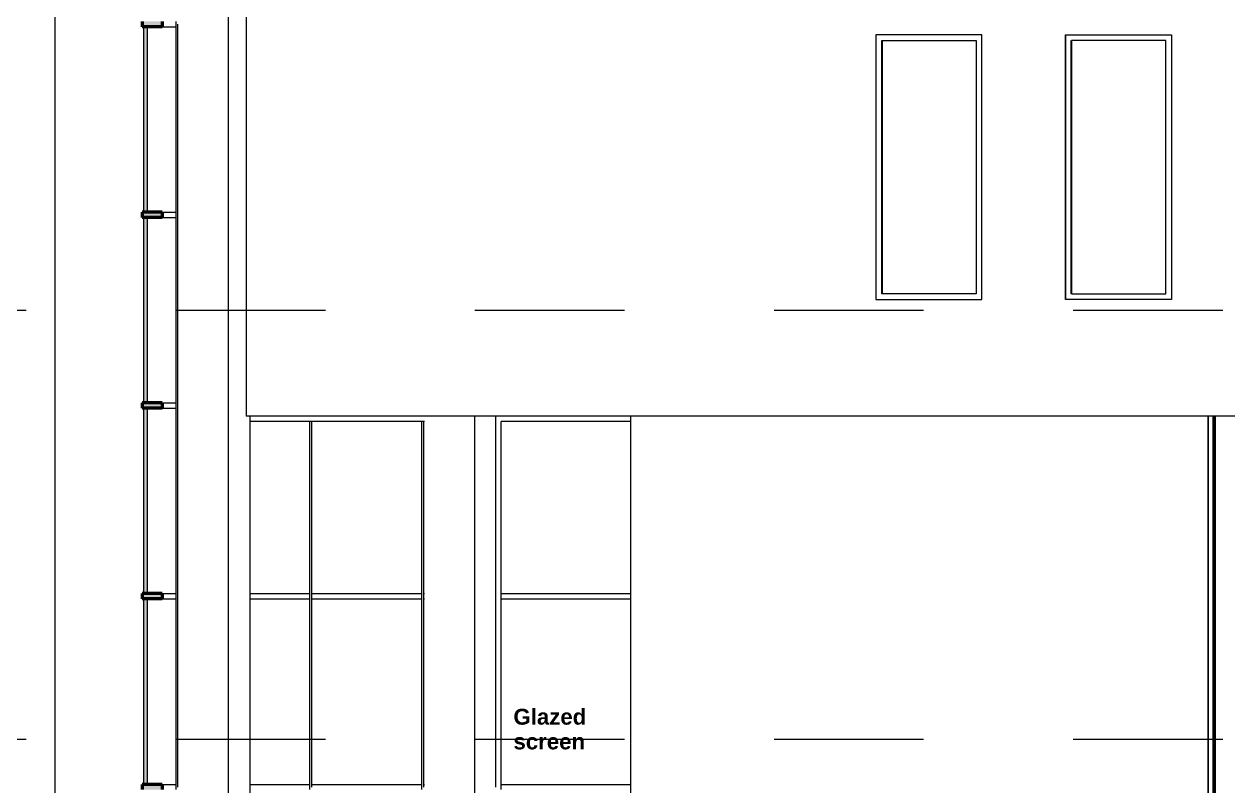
# Model space of a CAD drawing. Header units: millimetres. Extents: x -46169 to 174149, y -86316 to 18123.
# Drawn here: x 106818 to 118175, y -80848 to -73658 of the extents above; entities that cross this region are included whole.
import ezdxf

# ---------------------------------------------------------------- set-up
doc = ezdxf.new("R2010")
doc.units = ezdxf.units.MM
doc.header["$MEASUREMENT"] = 0
doc.linetypes.add('Dashed', pattern=[2822.222233, 1411.111116, -1411.111116])
doc.linetypes.add('Wipeout_Contour', pattern=[1000, 0, -1000])
for name, color, linetype, lineweight in [('A04_A04_1_0_Pen_No__7', 7, 'Continuous', 35), ('A04_A04_1_New_A-15-M_Column_Pen_No__88', 8, 'Continuous', 20), ('A04_A04_1_New_A-25-M_Curtain_Wall_Pen_No__1', 7, 'Continuous', 13), ('A04_A04_1_New_A-25-M_Curtain_Wall_Pen_No__87', 8, 'Continuous', 20), ('A04_A04_1_New_A-25-M_Wall_Ext_Pen_No__3', 7, 'Continuous', 18), ('A04_A04_1_New_A-25-M_Wall_Ext_Pen_No__87', 8, 'Continuous', 20), ('A04_A04_1_New_A-25-M_Wall_Int_Pen_No__87', 8, 'Continuous', 20)]:
    doc.layers.add(name, color=color, linetype=linetype, lineweight=lineweight)
for name, color, linetype, lineweight, true_color in [('A04_A04_1_A-35-M_FFE_Sanitary_Pen_No__105', 7, 'Continuous', 15, 0xa6a6a6), ('A04_A04_1_New_A-15-M_Column_Pen_No__28', 7, 'Continuous', 50, 0x2a2a2a), ('A04_A04_1_New_A-25-M_Curtain_Wall_Pen_No__144', 7, 'Continuous', 0, 0xc8c8c8), ('A04_A04_1_New_A-25-M_Curtain_Wall_Pen_No__165', 7, 'Continuous', 0, 0x006060), ('A04_A04_1_New_A-25-M_Curtain_Wall_Pen_No__27', 7, 'Continuous', 50, 0x2a2a2a), ('A04_A04_1_New_A-25-M_Wall_Ext_Pen_No__43', 7, 'Continuous', 30, 0x444444)]:
    doc.layers.add(name, color=color, linetype=linetype, lineweight=lineweight, true_color=true_color)
for name, color, linetype in [('A04_A04_1_New_A-15-M_Column', 7, 'Continuous'), ('A04_A04_1_New_A-25-M_Curtain_Wall', 7, 'Continuous'), ('A04_A04_1_New_A-25-M_Wall_Ext', 7, 'Continuous'), ('A04_A04_1_New_A-25-M_Wall_Int', 7, 'Continuous')]:
    doc.layers.add(name, color=color, linetype=linetype)
doc.styles.add('GENERATED_STYLE_3', font='')
doc.styles.get('GENERATED_STYLE_3').set_extended_font_data('Arial', bold=True)

msp = doc.modelspace()

# ---------------------------------------------------------------- wipeouts: each hides what was drawn before it
at = {"color": 254, "linetype": 'Wipeout_Contour', "lineweight": 0, "ltscale": 572568.32678}
msp.add_wipeout([(118044, -84458), (118049, -84458), (118049, -77358), (118044, -77358)], dxfattribs=at).dxf.layer = 'A04_A04_1_New_A-15-M_Column'
at = {"color": 254, "linetype": 'Wipeout_Contour', "lineweight": 0, "ltscale": 572941.268339}
msp.add_wipeout([(118141, -84458), (118178, -84458), (118178, -77358), (118141, -77358)], dxfattribs=at).dxf.layer = 'A04_A04_1_New_A-15-M_Column'
at = {"color": 254, "linetype": 'Wipeout_Contour', "lineweight": 0, "ltscale": 654659.098895}
msp.add_wipeout([(108252, -73658), (108268, -73658), (108268, -73627), (108263, -73627), (108252, -73627)], dxfattribs=at).dxf.layer = 'A04_A04_1_New_A-25-M_Curtain_Wall'
at = {"color": 254, "linetype": 'Wipeout_Contour', "lineweight": 0, "ltscale": 535471.960141}
msp.add_wipeout([(109523, -77358), (108949, -77358), (108949, -77408), (109523, -77408)], dxfattribs=at).dxf.layer = 'A04_A04_1_New_A-25-M_Curtain_Wall'
at = {"color": 254, "linetype": 'Wipeout_Contour', "lineweight": 0, "ltscale": 543609.065156}
msp.add_wipeout([(109513, -80833), (108949, -80833), (108949, -80883), (109513, -80883)], dxfattribs=at).dxf.layer = 'A04_A04_1_New_A-25-M_Curtain_Wall'
at = {"color": 254, "linetype": 'Wipeout_Contour', "lineweight": 0, "ltscale": 548724.102513}
msp.add_wipeout([(114853, -76258), (114854, -76258), (114854, -73758), (114853, -73758)], dxfattribs=at).dxf.layer = 'A04_A04_1_New_A-25-M_Wall_Ext'
at = {"color": 254, "linetype": 'Wipeout_Contour', "lineweight": 0, "ltscale": 551983.75986}
msp.add_wipeout([(115853, -73813), (115799, -73813), (115799, -76203), (115853, -76203)], dxfattribs=at).dxf.layer = 'A04_A04_1_New_A-25-M_Wall_Ext'
at = {"color": 254, "linetype": 'Wipeout_Contour', "lineweight": 0, "ltscale": 554734.96777}
msp.add_wipeout([(116645, -73758), (116644, -73758), (116644, -76258), (116645, -76258)], dxfattribs=at).dxf.layer = 'A04_A04_1_New_A-25-M_Wall_Ext'
at = {"color": 254, "linetype": 'Wipeout_Contour', "lineweight": 0, "ltscale": 558009.430137}
msp.add_wipeout([(117644, -73813), (117590, -73813), (117590, -76203), (117644, -76203)], dxfattribs=at).dxf.layer = 'A04_A04_1_New_A-25-M_Wall_Ext'

# ---------------------------------------------------------------- next in the draw order: wipeouts: each hides what was drawn before it
at = {"color": 254, "linetype": 'Wipeout_Contour', "lineweight": 0, "ltscale": 572407.367885}
msp.add_wipeout([(117992, -84458), (118003, -84458), (118003, -77358), (117992, -77358)], dxfattribs=at).dxf.layer = 'A04_A04_1_New_A-15-M_Column'
at = {"color": 254, "linetype": 'Wipeout_Contour', "lineweight": 0, "ltscale": 572822.842729}
msp.add_wipeout([(118106, -84458), (118141, -84458), (118141, -77358), (118106, -77358)], dxfattribs=at).dxf.layer = 'A04_A04_1_New_A-15-M_Column'
at = {"color": 254, "linetype": 'Wipeout_Contour', "lineweight": 0, "ltscale": 523523.957088}
msp.add_wipeout([(108121, -73633), (108121, -73683), (108252, -73683), (108252, -73633)], dxfattribs=at).dxf.layer = 'A04_A04_1_New_A-25-M_Curtain_Wall'
at = {"color": 254, "linetype": 'Wipeout_Contour', "lineweight": 0, "ltscale": 546251.556131}
msp.add_wipeout([(110570, -80833), (109533, -80833), (109533, -80883), (110570, -80883)], dxfattribs=at).dxf.layer = 'A04_A04_1_New_A-25-M_Curtain_Wall'
at = {"color": 254, "linetype": 'Wipeout_Contour', "lineweight": 0, "ltscale": 548816.522375}
msp.add_wipeout([(114909, -73813), (114854, -73813), (114854, -76203), (114909, -76203)], dxfattribs=at).dxf.layer = 'A04_A04_1_New_A-25-M_Wall_Ext'
at = {"color": 254, "linetype": 'Wipeout_Contour', "lineweight": 0, "ltscale": 554827.81987}
msp.add_wipeout([(116700, -76203), (116700, -73813), (116645, -73813), (116645, -76203)], dxfattribs=at).dxf.layer = 'A04_A04_1_New_A-25-M_Wall_Ext'

# ---------------------------------------------------------------- next in the draw order: hatches: boundary and pattern name
at = {"layer": 'A04_A04_1_New_A-25-M_Curtain_Wall_Pen_No__144', "linetype": 'Continuous'}
msp.add_hatch(color=256, dxfattribs=at).paths.add_polyline_path([(108121, -73633), (107931, -73633), (107931, -73683), (108121, -73683)])

# ---------------------------------------------------------------- next in the draw order: wipeouts: each hides what was drawn before it
at = {"color": 254, "linetype": 'Wipeout_Contour', "lineweight": 0, "ltscale": 572382.112063}
msp.add_wipeout([(117988, -84458), (117992, -84458), (117992, -77358), (117988, -77358)], dxfattribs=at).dxf.layer = 'A04_A04_1_New_A-15-M_Column'
at = {"color": 254, "linetype": 'Wipeout_Contour', "lineweight": 0, "ltscale": 572710.937905}
msp.add_wipeout([(118073, -84458), (118106, -84458), (118106, -77358), (118073, -77358)], dxfattribs=at).dxf.layer = 'A04_A04_1_New_A-15-M_Column'
at = {"color": 254, "linetype": 'Wipeout_Contour', "lineweight": 0, "ltscale": 542177.006303}
msp.add_wipeout([(109380, -79083), (109380, -80833), (109513, -80833), (109513, -79083)], dxfattribs=at).dxf.layer = 'A04_A04_1_New_A-25-M_Curtain_Wall'
at = {"color": 254, "linetype": 'Wipeout_Contour', "lineweight": 0, "ltscale": 545598.760142}
msp.add_wipeout([(110438, -79083), (110438, -80833), (110570, -80833), (110570, -79083)], dxfattribs=at).dxf.layer = 'A04_A04_1_New_A-25-M_Curtain_Wall'
at = {"color": 254, "linetype": 'Wipeout_Contour', "lineweight": 0, "ltscale": 821632.585887}
msp.add_wipeout([(115853, -73758), (114854, -73758), (114854, -73813), (114909, -73813), (115799, -73813), (115853, -73813)], dxfattribs=at).dxf.layer = 'A04_A04_1_New_A-25-M_Wall_Ext'
at = {"color": 254, "linetype": 'Wipeout_Contour', "lineweight": 0, "ltscale": 830703.226217}
msp.add_wipeout([(116645, -73758), (116645, -73813), (116700, -73813), (117590, -73813), (117644, -73813), (117644, -73758)], dxfattribs=at).dxf.layer = 'A04_A04_1_New_A-25-M_Wall_Ext'
at = {"color": 254, "linetype": 'Wipeout_Contour', "lineweight": 0, "ltscale": 829568.443236}
msp.add_wipeout([(114854, -76258), (115853, -76258), (115853, -76203), (115799, -76203), (114909, -76203), (114854, -76203)], dxfattribs=at).dxf.layer = 'A04_A04_1_New_A-25-M_Wall_Ext'
at = {"color": 254, "linetype": 'Wipeout_Contour', "lineweight": 0, "ltscale": 838553.245033}
msp.add_wipeout([(116645, -76203), (116645, -76258), (117644, -76258), (117644, -76203), (117590, -76203), (116700, -76203)], dxfattribs=at).dxf.layer = 'A04_A04_1_New_A-25-M_Wall_Ext'

# ---------------------------------------------------------------- next in the draw order: wipeouts: each hides what was drawn before it
at = {"color": 254, "linetype": 'Wipeout_Contour', "lineweight": 0, "ltscale": 572617.135257}
msp.add_wipeout([(118049, -84458), (118073, -84458), (118073, -77358), (118049, -77358)], dxfattribs=at).dxf.layer = 'A04_A04_1_New_A-15-M_Column'
at = {"color": 254, "linetype": 'Wipeout_Contour', "lineweight": 0, "ltscale": 656501.354832}
msp.add_wipeout([(108125, -75433), (108252, -75433), (108252, -73683), (108227, -73683), (108125, -73683)], dxfattribs=at).dxf.layer = 'A04_A04_1_New_A-25-M_Curtain_Wall'
at = {"color": 254, "linetype": 'Wipeout_Contour', "lineweight": 0, "ltscale": 542424.292689}
msp.add_wipeout([(109533, -80858), (109533, -79058), (109513, -79058), (109513, -80858)], dxfattribs=at).dxf.layer = 'A04_A04_1_New_A-25-M_Curtain_Wall'
at = {"color": 254, "linetype": 'Wipeout_Contour', "lineweight": 0, "ltscale": 545846.868821}
msp.add_wipeout([(110590, -80858), (110590, -79058), (110570, -79058), (110570, -80858)], dxfattribs=at).dxf.layer = 'A04_A04_1_New_A-25-M_Curtain_Wall'
at = {"color": 254, "linetype": 'Wipeout_Contour', "lineweight": 0, "ltscale": 550400.964506}
msp.add_wipeout([(114909, -76203), (115799, -76203), (115799, -73813), (114909, -73813)], dxfattribs=at).dxf.layer = 'A04_A04_1_New_A-25-M_Wall_Ext'
at = {"color": 254, "linetype": 'Wipeout_Contour', "lineweight": 0, "ltscale": 556419.45614}
msp.add_wipeout([(116700, -76203), (117590, -76203), (117590, -73813), (116700, -73813)], dxfattribs=at).dxf.layer = 'A04_A04_1_New_A-25-M_Wall_Ext'

# ---------------------------------------------------------------- next in the draw order: linework, layer by layer
at = {"layer": 'A04_A04_1_New_A-25-M_Wall_Ext_Pen_No__3', "linetype": 'Continuous'}
for p, q in [((114854, -73758), (114854, -73813)), ((114854, -73813), (114854, -76203)), ((114909, -76203), (114909, -73813)), ((114909, -73813), (115799, -73813)), ((115799, -73813), (115799, -76203)), ((116645, -73813), (116645, -73758)), ((116645, -76203), (116645, -73813)), ((116700, -73813), (116700, -76203)), ((117590, -73813), (116700, -73813)), ((117590, -76203), (117590, -73813)), ((114854, -76203), (114854, -76258)), ((115799, -76203), (114909, -76203)), ((116645, -76258), (116645, -76203)), ((116700, -76203), (117590, -76203))]:
    msp.add_line(p, q, dxfattribs=at)
at = {"layer": 'A04_A04_1_New_A-25-M_Wall_Ext_Pen_No__43', "linetype": 'Continuous'}
for p, q in [((114909, -73813), (114909, -76203)), ((116700, -76203), (116700, -73813))]:
    msp.add_line(p, q, dxfattribs=at)
at = {"layer": 'A04_A04_1_New_A-25-M_Wall_Ext_Pen_No__87', "linetype": 'Continuous'}
for p, q in [((114853, -73758), (114853, -76258)), ((115853, -73758), (114853, -73758)), ((115853, -76258), (115853, -73758)), ((116644, -76258), (116644, -73758)), ((116644, -73758), (117644, -73758)), ((117644, -73758), (117644, -76258)), ((114853, -76258), (115853, -76258)), ((117644, -76258), (116644, -76258))]:
    msp.add_line(p, q, dxfattribs=at)

# ---------------------------------------------------------------- next in the draw order: wipeouts: each hides what was drawn before it
at = {"color": 254, "linetype": 'Wipeout_Contour', "lineweight": 0, "ltscale": 572521.979736}
msp.add_wipeout([(118021, -84458), (118044, -84458), (118044, -77358), (118021, -77358)], dxfattribs=at).dxf.layer = 'A04_A04_1_New_A-15-M_Column'
at = {"color": 254, "linetype": 'Wipeout_Contour', "lineweight": 0, "ltscale": 525809.335028}
msp.add_wipeout([(108268, -75458), (108268, -73658), (108252, -73658), (108252, -75458)], dxfattribs=at).dxf.layer = 'A04_A04_1_New_A-25-M_Curtain_Wall'
at = {"color": 254, "linetype": 'Wipeout_Contour', "lineweight": 0, "ltscale": 539356.307736}
msp.add_wipeout([(109513, -79033), (108949, -79033), (108949, -79083), (109513, -79083)], dxfattribs=at).dxf.layer = 'A04_A04_1_New_A-25-M_Curtain_Wall'
at = {"color": 254, "linetype": 'Wipeout_Contour', "lineweight": 0, "ltscale": 547998.465752}
msp.add_wipeout([(110590, -80883), (110596, -80883), (110596, -80833), (110590, -80833)], dxfattribs=at).dxf.layer = 'A04_A04_1_New_A-25-M_Curtain_Wall'

# ---------------------------------------------------------------- next in the draw order: wipeouts: each hides what was drawn before it
at = {"color": 254, "linetype": 'Wipeout_Contour', "lineweight": 0, "ltscale": 572455.096353}
msp.add_wipeout([(118003, -84458), (118021, -84458), (118021, -77358), (118003, -77358)], dxfattribs=at).dxf.layer = 'A04_A04_1_New_A-15-M_Column'
at = {"color": 254, "linetype": 'Wipeout_Contour', "lineweight": 0, "ltscale": 527609.58131}
msp.add_wipeout([(108121, -75433), (108121, -75483), (108252, -75483), (108252, -75433)], dxfattribs=at).dxf.layer = 'A04_A04_1_New_A-25-M_Curtain_Wall'
at = {"color": 254, "linetype": 'Wipeout_Contour', "lineweight": 0, "ltscale": 542019.504071}
msp.add_wipeout([(109533, -79083), (110570, -79083), (110570, -79033), (109533, -79033)], dxfattribs=at).dxf.layer = 'A04_A04_1_New_A-25-M_Curtain_Wall'
at = {"color": 254, "linetype": 'Wipeout_Contour', "lineweight": 0, "ltscale": 541267.9408}
msp.add_wipeout([(109380, -79083), (108949, -79083), (108949, -80833), (109380, -80833)], dxfattribs=at).dxf.layer = 'A04_A04_1_New_A-25-M_Curtain_Wall'

# ---------------------------------------------------------------- next in the draw order: hatches: boundary and pattern name
at = {"layer": 'A04_A04_1_New_A-25-M_Curtain_Wall_Pen_No__144', "linetype": 'Continuous'}
msp.add_hatch(color=256, dxfattribs=at).paths.add_polyline_path([(108121, -75433), (107931, -75433), (107931, -75483), (108121, -75483)])

# ---------------------------------------------------------------- next in the draw order: wipeouts: each hides what was drawn before it
at = {"color": 254, "linetype": 'Wipeout_Contour', "lineweight": 0, "ltscale": 543920.070674}
msp.add_wipeout([(109533, -80833), (110438, -80833), (110438, -79083), (109533, -79083)], dxfattribs=at).dxf.layer = 'A04_A04_1_New_A-25-M_Curtain_Wall'

# ---------------------------------------------------------------- next in the draw order: linework, layer by layer
at = {"layer": 'A04_A04_1_New_A-25-M_Curtain_Wall_Pen_No__87', "linetype": 'Continuous'}
msp.add_line((109513, -80883), (109513, -80833), dxfattribs=at)

# ---------------------------------------------------------------- next in the draw order: wipeouts: each hides what was drawn before it
at = {"color": 254, "linetype": 'Wipeout_Contour', "lineweight": 0, "ltscale": 661641.361619}
msp.add_wipeout([(108125, -77233), (108252, -77233), (108252, -75483), (108227, -75483), (108125, -75483)], dxfattribs=at).dxf.layer = 'A04_A04_1_New_A-25-M_Curtain_Wall'
at = {"color": 254, "linetype": 'Wipeout_Contour', "lineweight": 0, "ltscale": 538105.520876}
msp.add_wipeout([(109380, -77408), (109380, -79033), (109513, -79033), (109513, -77408)], dxfattribs=at).dxf.layer = 'A04_A04_1_New_A-25-M_Curtain_Wall'

# ---------------------------------------------------------------- next in the draw order: wipeouts: each hides what was drawn before it
at = {"color": 254, "linetype": 'Wipeout_Contour', "lineweight": 0, "ltscale": 529926.123937}
msp.add_wipeout([(108268, -77258), (108268, -75458), (108252, -75458), (108252, -77258)], dxfattribs=at).dxf.layer = 'A04_A04_1_New_A-25-M_Curtain_Wall'
at = {"color": 254, "linetype": 'Wipeout_Contour', "lineweight": 0, "ltscale": 537189.5616}
msp.add_wipeout([(109380, -77408), (108949, -77408), (108949, -79033), (109380, -79033)], dxfattribs=at).dxf.layer = 'A04_A04_1_New_A-25-M_Curtain_Wall'
at = {"color": 254, "linetype": 'Wipeout_Contour', "lineweight": 0, "ltscale": 538383.50862}
msp.add_wipeout([(109533, -79058), (109533, -77408), (109513, -77408), (109513, -79058)], dxfattribs=at).dxf.layer = 'A04_A04_1_New_A-25-M_Curtain_Wall'

# ---------------------------------------------------------------- next in the draw order: wipeouts: each hides what was drawn before it
at = {"color": 254, "linetype": 'Wipeout_Contour', "lineweight": 0, "ltscale": 531761.30635}
msp.add_wipeout([(108121, -77283), (108252, -77283), (108252, -77233), (108121, -77233)], dxfattribs=at).dxf.layer = 'A04_A04_1_New_A-25-M_Curtain_Wall'
at = {"color": 254, "linetype": 'Wipeout_Contour', "lineweight": 0, "ltscale": 538138.033785}
msp.add_wipeout([(109523, -77408), (110580, -77408), (110580, -77358), (109523, -77358)], dxfattribs=at).dxf.layer = 'A04_A04_1_New_A-25-M_Curtain_Wall'
at = {"color": 254, "linetype": 'Wipeout_Contour', "lineweight": 0, "ltscale": 935452.754559}
msp.add_wipeout([(108748, -84458), (108949, -84458), (108949, -77358), (108914, -77358), (108914, -72758), (108788, -72758), (108748, -72758)], dxfattribs=at).dxf.layer = 'A04_A04_1_New_A-25-M_Wall_Ext'

# ---------------------------------------------------------------- next in the draw order: hatches: boundary and pattern name
at = {"layer": 'A04_A04_1_New_A-25-M_Curtain_Wall_Pen_No__144', "linetype": 'Continuous'}
msp.add_hatch(color=256, dxfattribs=at).paths.add_polyline_path([(108121, -77233), (107931, -77233), (107931, -77283), (108121, -77283)])

# ---------------------------------------------------------------- next in the draw order: linework, layer by layer
at = {"layer": 'A04_A04_1_New_A-25-M_Curtain_Wall_Pen_No__87', "linetype": 'Continuous'}
msp.add_line((108949, -80833), (109513, -80833), dxfattribs=at)
at = {"layer": 'A04_A04_1_New_A-25-M_Wall_Ext_Pen_No__87', "linetype": 'Continuous'}
for p, q in [((108914, -72758), (108914, -77358)), ((108949, -77358), (108949, -84458))]:
    msp.add_line(p, q, dxfattribs=at)

# ---------------------------------------------------------------- next in the draw order: wipeouts: each hides what was drawn before it
at = {"color": 254, "linetype": 'Wipeout_Contour', "lineweight": 0, "ltscale": 541552.993293}
msp.add_wipeout([(110438, -77408), (110438, -79033), (110570, -79033), (110570, -77408)], dxfattribs=at).dxf.layer = 'A04_A04_1_New_A-25-M_Curtain_Wall'

# ---------------------------------------------------------------- next in the draw order: wipeouts: each hides what was drawn before it
at = {"color": 254, "linetype": 'Wipeout_Contour', "lineweight": 0, "ltscale": 667888.35006}
msp.add_wipeout([(108252, -77283), (108125, -77283), (108125, -79033), (108227, -79033), (108252, -79033)], dxfattribs=at).dxf.layer = 'A04_A04_1_New_A-25-M_Curtain_Wall'
at = {"color": 254, "linetype": 'Wipeout_Contour', "lineweight": 0, "ltscale": 539861.697982}
msp.add_wipeout([(109533, -77408), (109533, -79033), (110438, -79033), (110438, -77408)], dxfattribs=at).dxf.layer = 'A04_A04_1_New_A-25-M_Curtain_Wall'
at = {"color": 254, "linetype": 'Wipeout_Contour', "lineweight": 0, "ltscale": 541831.600783}
msp.add_wipeout([(110590, -79058), (110590, -77408), (110570, -77408), (110570, -79058)], dxfattribs=at).dxf.layer = 'A04_A04_1_New_A-25-M_Curtain_Wall'

# ---------------------------------------------------------------- next in the draw order: linework, layer by layer
at = {"layer": 'A04_A04_1_New_A-25-M_Curtain_Wall_Pen_No__87', "linetype": 'Continuous'}
for p, q in [((109523, -77408), (108949, -77408)), ((109513, -79033), (109513, -77408)), ((109533, -77408), (109523, -77408)), ((109533, -79058), (109533, -77408)), ((108949, -79033), (109513, -79033)), ((109513, -79083), (109513, -79033)), ((108949, -79083), (109513, -79083)), ((109513, -80833), (109513, -79083)), ((109533, -80858), (109533, -79058))]:
    msp.add_line(p, q, dxfattribs=at)

# ---------------------------------------------------------------- next in the draw order: wipeouts: each hides what was drawn before it
at = {"color": 254, "linetype": 'Wipeout_Contour', "lineweight": 0, "ltscale": 534108.245494}
msp.add_wipeout([(108268, -79058), (108268, -77258), (108252, -77258), (108252, -79058)], dxfattribs=at).dxf.layer = 'A04_A04_1_New_A-25-M_Curtain_Wall'
at = {"color": 254, "linetype": 'Wipeout_Contour', "lineweight": 0, "ltscale": 539894.716895}
msp.add_wipeout([(110596, -77358), (110580, -77358), (110580, -77408), (110596, -77408)], dxfattribs=at).dxf.layer = 'A04_A04_1_New_A-25-M_Curtain_Wall'
at = {"color": 254, "linetype": 'Wipeout_Contour', "lineweight": 0, "ltscale": 543780.049932}
msp.add_wipeout([(110590, -79083), (110596, -79083), (110596, -79033), (110590, -79033)], dxfattribs=at).dxf.layer = 'A04_A04_1_New_A-25-M_Curtain_Wall'

# ---------------------------------------------------------------- next in the draw order: wipeouts: each hides what was drawn before it
at = {"color": 254, "linetype": 'Wipeout_Contour', "lineweight": 0, "ltscale": 535977.596142}
msp.add_wipeout([(108121, -79083), (108252, -79083), (108252, -79033), (108121, -79033)], dxfattribs=at).dxf.layer = 'A04_A04_1_New_A-25-M_Curtain_Wall'
at = {"color": 254, "linetype": 'Wipeout_Contour', "lineweight": 0, "ltscale": 2741306.357829784}
msp.add_wipeout([(110590, -80883), (110590, -82633), (110596, -82633), (110596, -82683), (110590, -82683), (110590, -84408), (110596, -84408), (110596, -84458), (111069, -84458), (111069, -77358), (110596, -77358), (110596, -77408), (110590, -77408), (110590, -79033), (110596, -79033), (110596, -79083), (110590, -79083), (110590, -80833), (110596, -80833), (110596, -80883)], dxfattribs=at).dxf.layer = 'A04_A04_1_New_A-25-M_Wall_Ext'

# ---------------------------------------------------------------- next in the draw order: hatches: boundary and pattern name
at = {"layer": 'A04_A04_1_New_A-25-M_Curtain_Wall_Pen_No__144', "linetype": 'Continuous'}
msp.add_hatch(color=256, dxfattribs=at).paths.add_polyline_path([(108121, -79033), (107931, -79033), (107931, -79083), (108121, -79083)])

# ---------------------------------------------------------------- next in the draw order: linework, layer by layer
at = {"layer": 'A04_A04_1_New_A-25-M_Curtain_Wall_Pen_No__87', "linetype": 'Continuous'}
for p, q in [((110580, -77408), (109533, -77408)), ((110570, -79033), (110570, -77408)), ((110590, -77408), (110580, -77408)), ((110590, -79058), (110590, -77408)), ((110596, -77408), (110590, -77408)), ((109533, -79033), (110570, -79033)), ((110570, -79083), (110570, -79033)), ((110590, -79033), (110596, -79033)), ((109533, -79083), (110570, -79083)), ((110570, -80833), (110570, -79083)), ((110590, -80858), (110590, -79058)), ((110590, -79083), (110596, -79083)), ((109533, -80833), (110570, -80833)), ((110570, -80883), (110570, -80833)), ((110590, -80833), (110596, -80833))]:
    msp.add_line(p, q, dxfattribs=at)

# ---------------------------------------------------------------- next in the draw order: wipeouts: each hides what was drawn before it
at = {"color": 254, "linetype": 'Wipeout_Contour', "lineweight": 0, "ltscale": 686592.087258}
msp.add_wipeout([(111269, -77358), (111069, -77358), (111069, -84458), (111269, -84458), (111269, -79058)], dxfattribs=at).dxf.layer = 'A04_A04_1_New_A-25-M_Wall_Ext'

# ---------------------------------------------------------------- next in the draw order: linework, layer by layer
at = {"layer": 'A04_A04_1_New_A-25-M_Wall_Ext_Pen_No__87', "linetype": 'Continuous'}
msp.add_line((111069, -77358), (111069, -84458), dxfattribs=at)

# ---------------------------------------------------------------- next in the draw order: wipeouts: each hides what was drawn before it
at = {"color": 254, "linetype": 'Wipeout_Contour', "lineweight": 0, "ltscale": 672165.024957}
msp.add_wipeout([(108125, -80833), (108252, -80833), (108252, -79083), (108227, -79083), (108125, -79083)], dxfattribs=at).dxf.layer = 'A04_A04_1_New_A-25-M_Curtain_Wall'
at = {"color": 254, "linetype": 'Wipeout_Contour', "lineweight": 0, "ltscale": 548163.629128}
msp.add_wipeout([(111319, -80858), (111319, -79058), (111269, -79058), (111269, -80858)], dxfattribs=at).dxf.layer = 'A04_A04_1_New_A-25-M_Curtain_Wall'

# ---------------------------------------------------------------- next in the draw order: wipeouts: each hides what was drawn before it
at = {"color": 254, "linetype": 'Wipeout_Contour', "lineweight": 0, "ltscale": 544136.91937}
msp.add_wipeout([(111319, -79058), (111319, -77408), (111269, -77358), (111269, -79058)], dxfattribs=at).dxf.layer = 'A04_A04_1_New_A-25-M_Curtain_Wall'
at = {"color": 254, "linetype": 'Wipeout_Contour', "lineweight": 0, "ltscale": 538354.177211}
msp.add_wipeout([(108268, -80858), (108268, -79058), (108252, -79058), (108252, -80858)], dxfattribs=at).dxf.layer = 'A04_A04_1_New_A-25-M_Curtain_Wall'
at = {"color": 254, "linetype": 'Wipeout_Contour', "lineweight": 0, "ltscale": 552321.995378}
msp.add_wipeout([(111319, -80883), (112539, -80883), (112539, -80833), (111319, -80833)], dxfattribs=at).dxf.layer = 'A04_A04_1_New_A-25-M_Curtain_Wall'

# ---------------------------------------------------------------- next in the draw order: wipeouts: each hides what was drawn before it
at = {"color": 254, "linetype": 'Wipeout_Contour', "lineweight": 0, "ltscale": 544257.800178}
msp.add_wipeout([(112539, -77358), (111269, -77358), (111319, -77408), (112539, -77408)], dxfattribs=at).dxf.layer = 'A04_A04_1_New_A-25-M_Curtain_Wall'
at = {"color": 254, "linetype": 'Wipeout_Contour', "lineweight": 0, "ltscale": 540256.939054}
msp.add_wipeout([(108121, -80883), (108252, -80883), (108252, -80833), (108121, -80833)], dxfattribs=at).dxf.layer = 'A04_A04_1_New_A-25-M_Curtain_Wall'

# ---------------------------------------------------------------- next in the draw order: hatches: boundary and pattern name
at = {"layer": 'A04_A04_1_New_A-25-M_Curtain_Wall_Pen_No__144', "linetype": 'Continuous'}
msp.add_hatch(color=256, dxfattribs=at).paths.add_polyline_path([(108121, -80833), (107931, -80833), (107931, -80883), (108121, -80883)])

# ---------------------------------------------------------------- next in the draw order: wipeouts: each hides what was drawn before it
at = {"color": 254, "linetype": 'Wipeout_Contour', "lineweight": 0, "ltscale": 546218.248776}
msp.add_wipeout([(111320, -77408), (111320, -79033), (112539, -79033), (112539, -77408)], dxfattribs=at).dxf.layer = 'A04_A04_1_New_A-25-M_Curtain_Wall'

# ---------------------------------------------------------------- next in the draw order: wipeouts: each hides what was drawn before it
at = {"color": 254, "linetype": 'Wipeout_Contour', "lineweight": 0, "ltscale": 548136.799236}
msp.add_wipeout([(111319, -79083), (112539, -79083), (112539, -79033), (111319, -79033)], dxfattribs=at).dxf.layer = 'A04_A04_1_New_A-25-M_Curtain_Wall'
at = {"color": 254, "linetype": 'Wipeout_Contour', "lineweight": 0, "ltscale": 537685.226197}
msp.add_wipeout([(107979, -79083), (107979, -80833), (108125, -80833), (108125, -79083)], dxfattribs=at).dxf.layer = 'A04_A04_1_New_A-25-M_Curtain_Wall'

# ---------------------------------------------------------------- next in the draw order: hatches: boundary and pattern name
at = {"layer": 'A04_A04_1_New_A-25-M_Curtain_Wall_Pen_No__165', "linetype": 'Continuous', "lineweight": 0, "true_color": 0x001818}
msp.add_hatch(color=168, dxfattribs=at).paths.add_polyline_path([(107979, -80838), (107979, -79078), (107946, -79078), (107946, -80838)])

# ---------------------------------------------------------------- next in the draw order: wipeouts: each hides what was drawn before it
at = {"color": 254, "linetype": 'Wipeout_Contour', "lineweight": 0, "ltscale": 550229.775523}
msp.add_wipeout([(111320, -80833), (112539, -80833), (112539, -79083), (111320, -79083)], dxfattribs=at).dxf.layer = 'A04_A04_1_New_A-25-M_Curtain_Wall'

# ---------------------------------------------------------------- next in the draw order: linework, layer by layer
at = {"layer": 'A04_A04_1_New_A-25-M_Curtain_Wall_Pen_No__87', "linetype": 'Continuous'}
for p, q in [((111269, -79058), (111269, -77358)), ((111319, -79033), (111319, -77408)), ((111319, -79083), (111319, -79033)), ((111269, -80858), (111269, -79058)), ((111319, -80833), (111319, -79083)), ((111319, -80883), (111319, -80833))]:
    msp.add_line(p, q, dxfattribs=at)

# ---------------------------------------------------------------- next in the draw order: texts
at = {"layer": 'A04_A04_1_0_Pen_No__7', "linetype": 'Continuous', "insert": (111435, -80505), "char_height": 150, "width": 1046.65, "attachment_point": 7, "line_spacing_factor": 0.932764, "style": 'GENERATED_STYLE_3'}
msp.add_mtext('\\A1;{\\fArial|b1|i0|c0|p34;Glazed screen}', dxfattribs=at)

# ---------------------------------------------------------------- next in the draw order: wipeouts: each hides what was drawn before it
at = {"color": 254, "linetype": 'Wipeout_Contour', "lineweight": 0, "ltscale": 533433.962359}
msp.add_wipeout([(107979, -79033), (108125, -79033), (108125, -77283), (107979, -77283)], dxfattribs=at).dxf.layer = 'A04_A04_1_New_A-25-M_Curtain_Wall'
at = {"color": 254, "linetype": 'Wipeout_Contour', "lineweight": 0, "ltscale": 560529.887806}
msp.add_wipeout([(117988, -77358), (112539, -77358), (112539, -81959), (117988, -81959)], dxfattribs=at).dxf.layer = 'A04_A04_1_New_A-25-M_Wall_Int'

# ---------------------------------------------------------------- next in the draw order: hatches: boundary and pattern name
at = {"layer": 'A04_A04_1_New_A-25-M_Curtain_Wall_Pen_No__165', "linetype": 'Continuous', "lineweight": 0, "true_color": 0x001818}
msp.add_hatch(color=168, dxfattribs=at).paths.add_polyline_path([(107979, -79038), (107979, -77278), (107946, -77278), (107946, -79038)])

# ---------------------------------------------------------------- next in the draw order: linework, layer by layer
at = {"layer": 'A04_A04_1_New_A-15-M_Column_Pen_No__28', "linetype": 'Continuous'}
msp.add_line((118044, -84458), (118044, -77358), dxfattribs=at)
at = {"layer": 'A04_A04_1_New_A-15-M_Column_Pen_No__88', "linetype": 'Continuous'}
msp.add_line((117988, -84458), (117988, -77358), dxfattribs=at)
at = {"layer": 'A04_A04_1_New_A-25-M_Curtain_Wall_Pen_No__87', "linetype": 'Continuous'}
for p, q in [((112539, -77408), (111319, -77408)), ((111319, -79033), (112539, -79033)), ((111319, -79083), (112539, -79083)), ((111319, -80833), (112539, -80833))]:
    msp.add_line(p, q, dxfattribs=at)
at = {"layer": 'A04_A04_1_New_A-25-M_Wall_Ext_Pen_No__87', "linetype": 'Continuous'}
msp.add_line((126400, -77358), (108914, -77358), dxfattribs=at)
at = {"layer": 'A04_A04_1_New_A-25-M_Wall_Int_Pen_No__87', "linetype": 'Continuous'}
msp.add_line((112539, -77358), (112539, -81959), dxfattribs=at)

# ---------------------------------------------------------------- next in the draw order: wipeouts: each hides what was drawn before it
at = {"color": 254, "linetype": 'Wipeout_Contour', "lineweight": 0, "ltscale": 529246.505017}
msp.add_wipeout([(108125, -75483), (107979, -75483), (107979, -77233), (108125, -77233)], dxfattribs=at).dxf.layer = 'A04_A04_1_New_A-25-M_Curtain_Wall'

# ---------------------------------------------------------------- next in the draw order: hatches: boundary and pattern name
at = {"layer": 'A04_A04_1_New_A-25-M_Curtain_Wall_Pen_No__165', "linetype": 'Continuous', "lineweight": 0, "true_color": 0x001818}
msp.add_hatch(color=168, dxfattribs=at).paths.add_polyline_path([(107979, -77238), (107979, -75478), (107946, -75478), (107946, -77238)])

# ---------------------------------------------------------------- next in the draw order: wipeouts: each hides what was drawn before it
at = {"color": 254, "linetype": 'Wipeout_Contour', "lineweight": 0, "ltscale": 525124.380346}
msp.add_wipeout([(108125, -73683), (107979, -73683), (107979, -75433), (108125, -75433)], dxfattribs=at).dxf.layer = 'A04_A04_1_New_A-25-M_Curtain_Wall'

# ---------------------------------------------------------------- next in the draw order: hatches: boundary and pattern name
at = {"layer": 'A04_A04_1_New_A-25-M_Curtain_Wall_Pen_No__165', "linetype": 'Continuous', "lineweight": 0, "true_color": 0x001818}
msp.add_hatch(color=168, dxfattribs=at).paths.add_polyline_path([(107979, -75438), (107979, -73678), (107946, -73678), (107946, -75438)])

# ---------------------------------------------------------------- next in the draw order: wipeouts: each hides what was drawn before it
at = {"color": 254, "linetype": 'Wipeout_Contour', "lineweight": 0, "ltscale": 5042646.5782331}
msp.add_wipeout([(108748, -69288), (107110, -69288), (107110, -84458), (107931, -84458), (107931, -84408), (107946, -84408), (107946, -82683), (107931, -82683), (107931, -82633), (107946, -82633), (107946, -80883), (107931, -80883), (107931, -80833), (107946, -80833), (107946, -79083), (107931, -79083), (107931, -79033), (107946, -79033), (107946, -77283), (107931, -77283), (107931, -77233), (107946, -77233), (107946, -75483), (107931, -75483), (107931, -75433), (107946, -75433), (107946, -73683), (107931, -73683), (107931, -73633), (107946, -73633), (107946, -71908), (107931, -71908), (107931, -71858), (108268, -71858), (108268, -71908), (108285, -71908), (108285, -72289), (108748, -72289)], dxfattribs=at).dxf.layer = 'A04_A04_1_New_A-25-M_Wall_Ext'

# ---------------------------------------------------------------- next in the draw order: linework, layer by layer
at = {"layer": 'A04_A04_1_New_A-25-M_Curtain_Wall_Pen_No__1', "linetype": 'Continuous'}
for p, q in [((107946, -73678), (107946, -75438)), ((107979, -73678), (107946, -73678)), ((107979, -73678), (107979, -75438)), ((107979, -75438), (107946, -75438)), ((107946, -75478), (107946, -77238)), ((107979, -75478), (107946, -75478)), ((107979, -75478), (107979, -77238)), ((107979, -77238), (107946, -77238)), ((107946, -77278), (107946, -79038)), ((107979, -77278), (107946, -77278)), ((107979, -77278), (107979, -79038)), ((107979, -79038), (107946, -79038)), ((107946, -79078), (107946, -80838)), ((107979, -79078), (107946, -79078)), ((107979, -79078), (107979, -80838)), ((107979, -80838), (107946, -80838))]:
    msp.add_line(p, q, dxfattribs=at)
at = {"layer": 'A04_A04_1_New_A-25-M_Curtain_Wall_Pen_No__27', "linetype": 'Continuous'}
for p, q in [((107931, -73633), (107931, -73683)), ((108121, -73683), (107931, -73683)), ((108121, -73633), (108121, -73683)), ((107931, -75433), (107931, -75483)), ((108121, -75433), (107931, -75433)), ((108121, -75483), (107931, -75483)), ((108121, -75433), (108121, -75483)), ((107931, -77233), (107931, -77283)), ((108121, -77233), (107931, -77233)), ((108121, -77283), (107931, -77283)), ((108121, -77233), (108121, -77283)), ((107931, -79033), (107931, -79083)), ((108121, -79033), (107931, -79033)), ((108121, -79033), (108121, -79083)), ((108121, -79083), (107931, -79083)), ((107931, -80833), (107931, -80883)), ((108121, -80833), (107931, -80833)), ((108121, -80833), (108121, -80883))]:
    msp.add_line(p, q, dxfattribs=at)
at = {"layer": 'A04_A04_1_New_A-25-M_Wall_Ext_Pen_No__87', "linetype": 'Continuous'}
msp.add_line((107110, -84458), (107110, -69288), dxfattribs=at)

# ---------------------------------------------------------------- next in the draw order: wipeouts: each hides what was drawn before it
at = {"color": 254, "linetype": 'Wipeout_Contour', "lineweight": 0, "ltscale": 798184.00864}
msp.add_wipeout([(108285, -73627), (108268, -73627), (108268, -84458), (108748, -84458), (108748, -72758), (108285, -72758)], dxfattribs=at).dxf.layer = 'A04_A04_1_New_A-25-M_Wall_Ext'

# ---------------------------------------------------------------- next in the draw order: linework, layer by layer
at = {"layer": 'A04_A04_1_A-35-M_FFE_Sanitary_Pen_No__105', "linetype": 'Dashed'}
for p, q in [((105427, -76358), (131120, -76358)), ((105427, -80408), (131120, -80408))]:
    msp.add_line(p, q, dxfattribs=at)
at = {"layer": 'A04_A04_1_New_A-25-M_Curtain_Wall_Pen_No__87', "linetype": 'Continuous'}
for p, q in [((108121, -73683), (108252, -73683)), ((108252, -73683), (108252, -73633)), ((108252, -75433), (108252, -73683)), ((108268, -75458), (108268, -73658)), ((108121, -75433), (108252, -75433)), ((108121, -75483), (108252, -75483)), ((108252, -75483), (108252, -75433)), ((108252, -77233), (108252, -75483)), ((108268, -77258), (108268, -75458)), ((108121, -77233), (108252, -77233)), ((108121, -77283), (108252, -77283)), ((108252, -77283), (108252, -77233)), ((108252, -79033), (108252, -77283)), ((108268, -79058), (108268, -77258)), ((108121, -79033), (108252, -79033)), ((108252, -79083), (108252, -79033)), ((108121, -79083), (108252, -79083)), ((108252, -80833), (108252, -79083)), ((108268, -80858), (108268, -79058)), ((108121, -80833), (108252, -80833)), ((108252, -80883), (108252, -80833))]:
    msp.add_line(p, q, dxfattribs=at)
at = {"layer": 'A04_A04_1_New_A-25-M_Wall_Ext_Pen_No__87', "linetype": 'Continuous'}
msp.add_line((108748, -84458), (108748, -72758), dxfattribs=at)

doc.saveas('drawing.dxf')
